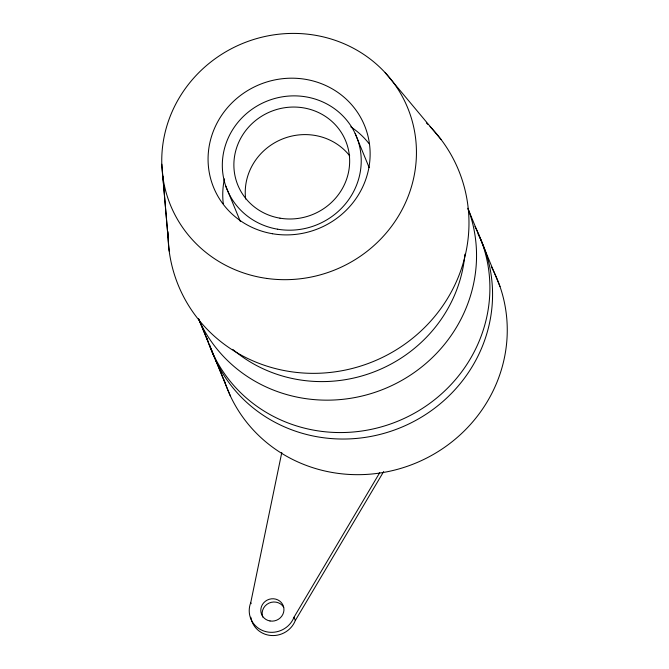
<?xml version="1.0" encoding="UTF-8"?>
<svg xmlns="http://www.w3.org/2000/svg" width="669" height="669" viewBox="0 0 669 669"><rect width="100%" height="100%" fill="white"/><g stroke="black" fill="none" stroke-linecap="round" stroke-linejoin="round"><path stroke-width="1" d="M251.151 603.697L250.733 602.685L281.791 452.545M250.733 602.685A23.306 22.228 -22.4 0 0 264.138 631.126A23.306 22.228 -22.4 0 0 294.017 617.211L379.708 472.732M250.808 617.211A23.306 22.228 -22.4 0 0 271.213 635.508A23.306 22.228 -22.4 0 0 295.347 620.447L383.663 471.57M385.16 72.645L441.139 139.587M467.798 208.251L499.994 286.549M355.147 133.507L369.171 167.618M225.796 186.158L240.372 221.531M198.701 318.896L207.733 340.814M210.409 347.295L225.093 382.936M199.788 321.722L213.143 354.127M215.819 360.608L230.504 396.249M294.017 617.211L295.347 620.447M161.806 164.223L168.036 236.893M162.776 176.231L169.19 251.084M245.64 199.019A58.27 55.569 -22.4 0 1 281.808 139.244A58.27 55.569 -22.4 0 1 349.695 155.844M464.913 254.195A139.846 133.374 -22.4 0 1 377.057 370.685A139.846 133.374 -22.4 0 1 232.745 349.377M430.042 126.6A151.503 144.487 -22.4 0 1 372.131 361.979A151.503 144.487 -22.4 0 1 167.978 231.7M426.362 122.929A151.503 144.487 -22.4 0 1 427.851 124.384M223.27 203.652A81.576 77.805 -22.4 0 1 224.424 178.882M350.782 126.859A81.576 77.805 -22.4 0 1 369.363 144.052M262.716 617.044A11.657 11.114 -22.4 0 1 268.971 603.129A11.657 11.114 -22.4 0 1 283.731 607.251M491.347 266.822A145.675 138.935 -22.4 0 1 416.862 462.622A145.675 138.935 -22.4 0 1 224.132 380.034M478.084 233.916A145.675 138.935 -22.4 0 1 400.681 427.6A145.675 138.935 -22.4 0 1 209.439 344.393M474.948 226.523A145.675 138.935 -22.4 0 1 398.515 420.918A145.675 138.935 -22.4 0 1 206.771 337.912M468.241 209.138A145.675 138.935 -22.4 0 1 384.157 388.932A145.675 138.935 -22.4 0 1 198.509 318.929M277.602 229.199A69.927 66.691 -22.4 0 0 357.748 139.896A69.927 66.691 -22.4 0 0 239.962 119.985A69.927 66.691 -22.4 0 0 277.602 229.199M279.96 218.169A58.27 55.569 -22.4 0 0 346.751 143.751A58.27 55.569 -22.4 0 0 248.592 127.152A58.27 55.569 -22.4 0 0 279.96 218.169M267.132 278.48A128.197 122.26 -22.4 0 0 408.717 110.452A128.197 122.26 -22.4 0 0 191.443 80.706A128.197 122.26 -22.4 0 0 267.132 278.48M272.567 233.749A81.576 77.805 -22.4 0 0 366.068 129.56A81.576 77.805 -22.4 0 0 228.656 106.329A81.576 77.805 -22.4 0 0 272.567 233.749M270.017 620.974A11.657 11.114 -22.4 0 0 283.372 606.089A11.657 11.114 -22.4 0 0 263.745 602.769A11.657 11.114 -22.4 0 0 270.017 620.974"/></g></svg>
